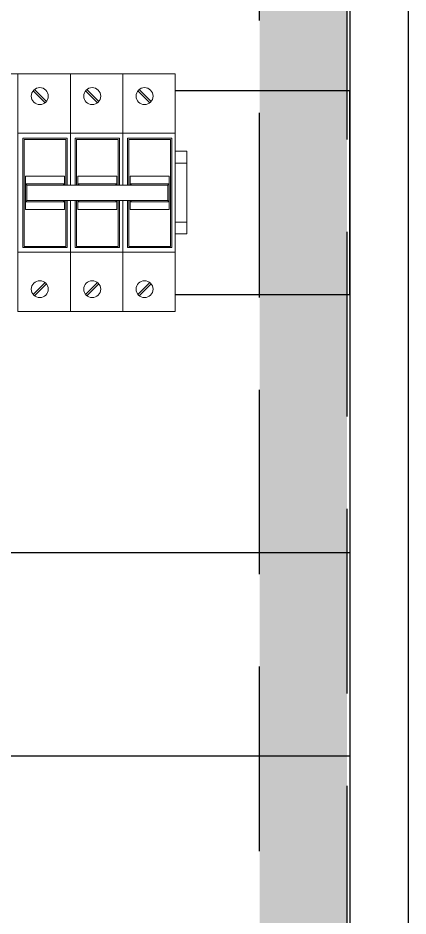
# Model space of a CAD drawing. Header units: millimetres. Extents: x 2046 to 14753, y 2361 to 29276.
# Drawn here: x 10235.18 to 10248.58, y 3638.7 to 3669.59 of the extents above; entities that cross this region are included whole.
import ezdxf

# ---------------------------------------------------------------- set-up
doc = ezdxf.new("R2010")
doc.units = ezdxf.units.MM
doc.linetypes.add('DASHED2', pattern=[9.525, 6.35, -3.175])
for name, color, linetype in [('BARA', 31, 'Continuous'), ('HAT', 3, 'Continuous'), ('T2BUSBAR', 7, 'Continuous')]:
    doc.layers.add(name, color=color, linetype=linetype)

msp = doc.modelspace()

# ---------------------------------------------------------------- hatches: boundary and pattern name
at = {"linetype": 'DASHED2'}
h = msp.add_hatch(color=256, dxfattribs=at)
h.set_gradient(color1=(147, 149, 152), color2=(199, 200, 202), tint=1)
h.paths.add_polyline_path([(10246.479, 3564.729), (10246.479, 3700.328), (10243.479, 3700.328), (10243.479, 3564.729)])

# ---------------------------------------------------------------- linework, layer by layer
at = {"lineweight": 9}
for p, q in [((10233.38, 3667.672), (10235.18, 3667.672)), ((10235.18, 3667.672), (10235.18, 3659.49)), ((10235.18, 3667.672), (10235.18, 3659.49)), ((10236.98, 3667.672), (10235.18, 3667.672)), ((10235.18, 3667.672), (10236.98, 3667.672)), ((10236.98, 3667.672), (10236.98, 3663.842)), ((10238.78, 3667.672), (10236.98, 3667.672)), ((10236.98, 3667.672), (10238.78, 3667.672)), ((10236.98, 3667.672), (10236.98, 3663.842)), ((10238.78, 3667.672), (10238.78, 3663.842)), ((10240.58, 3667.672), (10238.78, 3667.672)), ((10238.78, 3667.672), (10240.58, 3667.672)), ((10238.78, 3667.672), (10238.78, 3663.842)), ((10240.58, 3667.672), (10240.58, 3659.49)), ((10235.701, 3667.087), (10236.113, 3666.674)), ((10235.744, 3667.13), (10236.156, 3666.717)), ((10237.501, 3667.087), (10237.913, 3666.674)), ((10237.544, 3667.13), (10237.956, 3666.717)), ((10239.301, 3667.087), (10239.713, 3666.674)), ((10239.344, 3667.13), (10239.756, 3666.717)), ((10235.18, 3665.627), (10235.18, 3661.536)), ((10236.98, 3665.627), (10235.18, 3665.627)), ((10236.98, 3665.627), (10236.98, 3663.842)), ((10238.78, 3665.627), (10236.98, 3665.627)), ((10238.78, 3665.627), (10238.78, 3663.842)), ((10240.58, 3665.627), (10238.78, 3665.627)), ((10235.343, 3665.453), (10235.343, 3661.689)), ((10236.868, 3665.453), (10235.343, 3665.453)), ((10235.389, 3665.407), (10235.389, 3661.734)), ((10236.822, 3665.407), (10235.389, 3665.407)), ((10236.822, 3663.842), (10236.822, 3665.407)), ((10236.868, 3663.842), (10236.868, 3665.453)), ((10237.143, 3665.453), (10237.143, 3663.842)), ((10238.668, 3665.453), (10237.143, 3665.453)), ((10237.189, 3665.407), (10237.189, 3663.842)), ((10238.622, 3665.407), (10237.189, 3665.407)), ((10238.622, 3663.842), (10238.622, 3665.407)), ((10238.668, 3663.842), (10238.668, 3665.453)), ((10238.943, 3665.453), (10238.943, 3663.842)), ((10240.468, 3665.453), (10238.943, 3665.453)), ((10238.989, 3665.407), (10238.989, 3663.842)), ((10240.422, 3665.407), (10238.989, 3665.407)), ((10240.422, 3661.734), (10240.422, 3665.407)), ((10240.468, 3661.689), (10240.468, 3665.453)), ((10235.434, 3664.149), (10235.434, 3663.004)), ((10236.777, 3664.149), (10235.434, 3664.149)), ((10236.777, 3663.842), (10236.777, 3664.149)), ((10238.577, 3664.149), (10237.234, 3664.149)), ((10237.234, 3664.149), (10237.234, 3663.842)), ((10238.577, 3663.842), (10238.577, 3664.149)), ((10239.034, 3664.149), (10239.034, 3663.842)), ((10240.377, 3664.149), (10239.034, 3664.149)), ((10240.377, 3663.004), (10240.377, 3664.149)), ((10236.777, 3663.888), (10235.434, 3663.888)), ((10235.479, 3663.842), (10235.434, 3663.888)), ((10236.732, 3663.842), (10235.479, 3663.842)), ((10235.479, 3663.311), (10235.479, 3663.842)), ((10236.732, 3663.842), (10236.777, 3663.888)), ((10238.577, 3663.888), (10237.234, 3663.888)), ((10237.279, 3663.842), (10237.234, 3663.888)), ((10238.532, 3663.842), (10237.279, 3663.842)), ((10238.532, 3663.842), (10238.577, 3663.888)), ((10240.377, 3663.888), (10239.034, 3663.888)), ((10239.079, 3663.842), (10239.034, 3663.888)), ((10240.332, 3663.842), (10239.079, 3663.842)), ((10240.332, 3663.842), (10240.377, 3663.888)), ((10240.332, 3663.311), (10240.332, 3663.842)), ((10235.479, 3663.311), (10235.434, 3663.265)), ((10236.777, 3663.265), (10235.434, 3663.265)), ((10236.732, 3663.311), (10235.479, 3663.311)), ((10236.732, 3663.311), (10236.777, 3663.265)), ((10236.777, 3663.004), (10236.777, 3663.311)), ((10236.822, 3661.734), (10236.822, 3663.311)), ((10236.868, 3661.689), (10236.868, 3663.311)), ((10236.98, 3663.311), (10236.98, 3661.536)), ((10236.98, 3663.311), (10236.98, 3659.49)), ((10236.98, 3663.311), (10236.98, 3659.49)), ((10237.143, 3663.311), (10237.143, 3661.689)), ((10237.189, 3663.311), (10237.189, 3661.734)), ((10237.279, 3663.311), (10237.234, 3663.265)), ((10237.234, 3663.311), (10237.234, 3663.004)), ((10238.577, 3663.265), (10237.234, 3663.265)), ((10238.532, 3663.311), (10237.279, 3663.311)), ((10238.532, 3663.311), (10238.577, 3663.265)), ((10238.577, 3663.004), (10238.577, 3663.311)), ((10238.622, 3661.734), (10238.622, 3663.311)), ((10238.668, 3661.689), (10238.668, 3663.311)), ((10238.78, 3663.311), (10238.78, 3661.536)), ((10238.78, 3663.311), (10238.78, 3659.49)), ((10238.78, 3663.311), (10238.78, 3659.49)), ((10238.943, 3663.311), (10238.943, 3661.689)), ((10238.989, 3663.311), (10238.989, 3661.734)), ((10239.079, 3663.311), (10239.034, 3663.265)), ((10239.034, 3663.311), (10239.034, 3663.004)), ((10240.377, 3663.265), (10239.034, 3663.265)), ((10240.332, 3663.311), (10239.079, 3663.311)), ((10240.332, 3663.311), (10240.377, 3663.265)), ((10235.434, 3663.004), (10236.777, 3663.004)), ((10237.234, 3663.004), (10238.577, 3663.004)), ((10239.034, 3663.004), (10240.377, 3663.004)), ((10235.343, 3661.689), (10236.868, 3661.689)), ((10235.389, 3661.734), (10236.822, 3661.734)), ((10237.143, 3661.689), (10238.668, 3661.689)), ((10237.189, 3661.734), (10238.622, 3661.734)), ((10238.943, 3661.689), (10240.468, 3661.689)), ((10238.989, 3661.734), (10240.422, 3661.734)), ((10235.18, 3661.536), (10236.98, 3661.536)), ((10236.98, 3661.536), (10238.78, 3661.536)), ((10238.78, 3661.536), (10240.58, 3661.536)), ((10235.701, 3660.076), (10236.113, 3660.488)), ((10235.744, 3660.032), (10236.156, 3660.445)), ((10237.501, 3660.076), (10237.913, 3660.488)), ((10237.544, 3660.032), (10237.956, 3660.445)), ((10239.301, 3660.076), (10239.713, 3660.488)), ((10239.344, 3660.032), (10239.756, 3660.445)), ((10235.18, 3659.49), (10236.98, 3659.49)), ((10236.98, 3659.49), (10238.78, 3659.49)), ((10238.78, 3659.49), (10240.58, 3659.49))]:
    msp.add_line(p, q, dxfattribs=at)
at = {"color": 252, "linetype": 'DASHED2', "true_color": 0x939598}
msp.add_lwpolyline([(10243.479, 3564.729), (10243.479, 3700.328), (10246.479, 3700.328), (10246.479, 3564.729), (10243.479, 3564.729)], dxfattribs=at)
at = {"lineweight": 9}
msp.add_lwpolyline([(10235.479, 3663.842), (10240.332, 3663.842), (10240.332, 3663.311), (10235.479, 3663.311)], close=True, dxfattribs=at)
at = {"lineweight": 9, "extrusion": (0, 0, -1)}
for centre in [(10235.929, 3666.902), (10237.729, 3666.902), (10239.529, 3666.902), (10235.929, 3660.26), (10237.729, 3660.26), (10239.529, 3660.26)]:
    msp.add_ellipse(centre, major_axis=(-0.206, 0.206), ratio=1, start_param=5.497787, end_param=11.780972, dxfattribs=at)
at = {"layer": 'BARA', "color": 9, "true_color": 0xc7c8ca}
for points in [[(10240.578, 3660.08), (10246.579, 3660.08), (10246.579, 3667.083), (10240.578, 3667.083)], [(10233.786, 3651.206), (10246.579, 3651.206), (10246.579, 3644.203), (10233.786, 3644.203)]]:
    msp.add_lwpolyline(points, dxfattribs=at)
at = {"layer": 'HAT', "color": 1}
for points in [[(10178.579, 3742.629), (10248.579, 3742.629), (10248.579, 3562.629), (10178.579, 3562.629)], [(10180.579, 3740.629), (10246.579, 3740.629), (10246.579, 3564.629), (10180.579, 3564.629)]]:
    msp.add_lwpolyline(points, close=True, dxfattribs=at)
at = {"layer": 'T2BUSBAR', "color": 4, "lineweight": 9}
for points in [[(10240.986, 3662.159), (10240.58, 3662.159), (10240.58, 3665.003), (10240.986, 3665.003)], [(10240.986, 3662.566), (10240.58, 3662.566), (10240.58, 3664.597), (10240.986, 3664.597)]]:
    msp.add_lwpolyline(points, close=True, dxfattribs=at)

doc.saveas('drawing.dxf')
